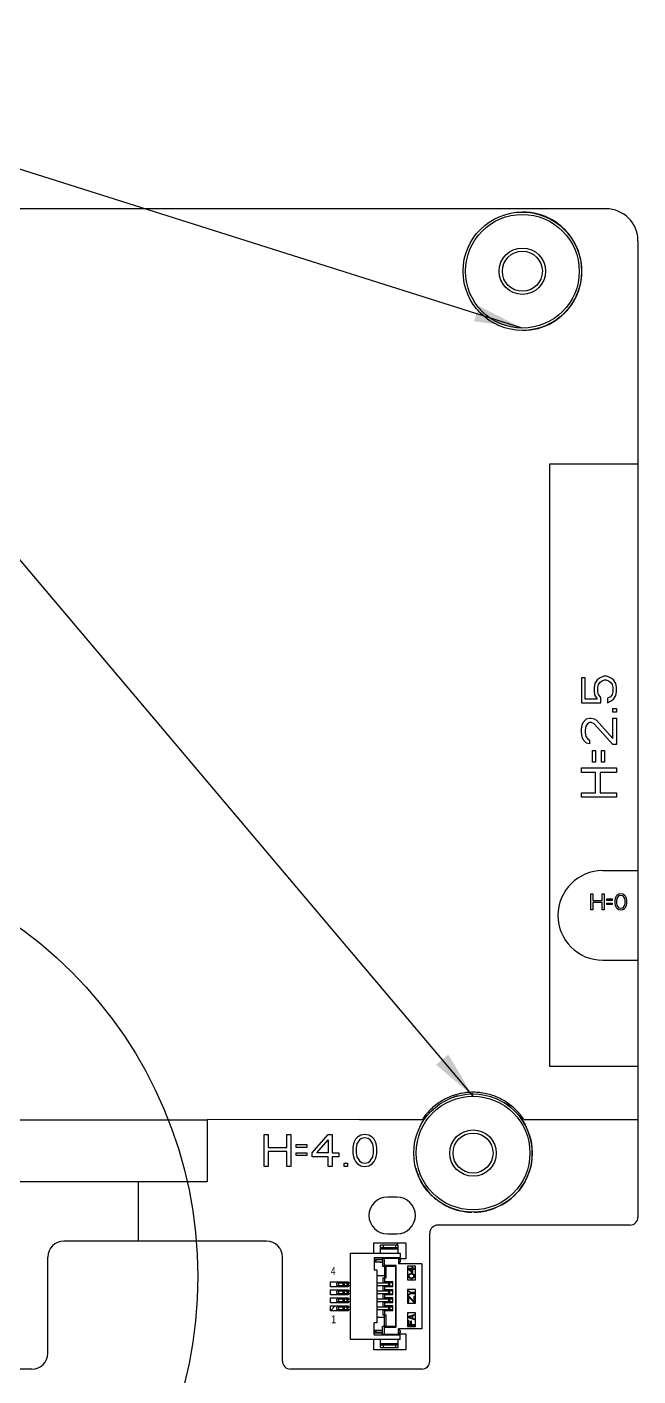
# Model space of a CAD drawing. Header units: millimetres. Extents: x 0 to 594, y 0 to 420.
# Drawn here: x 156 to 194.2, y 262.4 to 346.7 of the extents above; entities that cross this region are included whole.
import ezdxf

# ---------------------------------------------------------------- set-up
doc = ezdxf.new("R2010")
doc.units = ezdxf.units.MM
doc.header["$LTSCALE"] = 32.67
doc.layers.get('0').update_dxf_attribs({"linetype": 'CONTINUOUS'})
doc.layers.add('ASSEM_MEM', color=7, linetype='CONTINUOUS')
doc.styles.get("Standard").update_dxf_attribs({"font": 'txt', "width": 0.8})
doc.dimstyles.get("Standard").update_dxf_attribs({"dimtxt": 2.5, "dimasz": 3, "dimexe": 1.5, "dimexo": 1.2, "dimtad": 1, "dimdsep": 46, "dimtxsty": 'STANDARD', "dimblk": '_FILLED', "dimblk1": '_FILLED', "dimblk2": '_FILLED', "dimcen": 0.09, "dimazin": 2, "dimtol": 1, "dimtp": 0.01, "dimtm": 0.01, "dimtfac": 1, "dimtofl": 0, "dimtmove": 0, "dimatfit": 3, "dimldrblk": '_FILLED', "dimfxl": 1, "dimtolj": 1, "dimarcsym": 0})

# ---------------------------------------------------------------- blocks, each defined once
blk = doc.blocks.new('_FILLED')
at = {"color": 0, "linetype": 'BYBLOCK'}
blk.add_solid([(0, 0), (-1, 0.167), (-1, -0.167)], dxfattribs=at)

msp = doc.modelspace()

# ---------------------------------------------------------------- linework, layer by layer
at = {"color": 7, "linetype": 'CONTINUOUS'}
for p, q in [((178.087, 270.102), (178.087, 270.602)), ((179.187, 270.602), (178.087, 270.602)), ((178.237, 270.602), (178.237, 270.452)), ((179.037, 270.452), (179.037, 270.602)), ((179.187, 270.102), (179.187, 270.602)), ((176.207, 264.702), (176.207, 270.102)), ((176.207, 270.102), (179.307, 270.102)), ((177.687, 269.802), (177.687, 269.052)), ((179.307, 269.802), (177.687, 269.802)), ((178.087, 270.452), (179.187, 270.452)), ((179.187, 270.352), (178.087, 270.352)), ((178.207, 269.772), (178.207, 269.282)), ((179.207, 269.772), (178.207, 269.772)), ((178.336, 269.322), (178.336, 269.772)), ((179.307, 269.802), (179.207, 269.702)), ((179.207, 269.772), (179.207, 269.432)), ((179.307, 270.102), (179.307, 269.802)), ((178.207, 269.702), (177.687, 269.702)), ((177.687, 269.692), (178.207, 269.692)), ((178.207, 269.542), (177.687, 269.542)), ((178.207, 269.532), (177.687, 269.532)), ((177.687, 269.052), (177.857, 269.052)), ((177.751, 269.542), (177.751, 269.692)), ((177.785, 269.692), (177.785, 269.542)), ((177.857, 269.702), (177.857, 269.692)), ((177.857, 269.542), (177.857, 269.532)), ((177.857, 269.052), (177.857, 265.752)), ((178.06, 269.702), (178.06, 269.692)), ((178.076, 269.542), (178.077, 269.541)), ((178.077, 269.541), (178.207, 269.541)), ((178.207, 269.282), (179.007, 269.282)), ((178.336, 269.322), (178.296, 269.282)), ((179.047, 269.322), (178.336, 269.322)), ((178.338, 269.282), (178.338, 268.557)), ((178.426, 268.557), (178.426, 269.282)), ((179.007, 269.282), (179.047, 269.322)), ((179.007, 269.282), (179.007, 265.522)), ((179.047, 265.482), (179.047, 269.322)), ((179.207, 269.692), (179.307, 269.692)), ((179.307, 269.542), (179.207, 269.542)), ((179.207, 269.541), (179.258, 269.541)), ((179.207, 269.532), (179.307, 269.432)), ((180.657, 269.432), (179.207, 269.432)), ((179.222, 269.717), (179.214, 269.692)), ((179.253, 269.542), (179.258, 269.541)), ((179.307, 269.692), (179.307, 269.542)), ((179.757, 269.282), (179.757, 268.432)), ((180.257, 269.282), (179.757, 269.282)), ((179.807, 269.139), (179.807, 269.089)), ((180.037, 269.139), (179.807, 269.139)), ((180.037, 268.889), (179.807, 269.089)), ((180.037, 269.089), (179.875, 269.089)), ((179.875, 269.089), (180.037, 268.948)), ((180.037, 269.223), (180.037, 269.139)), ((180.088, 269.223), (180.037, 269.223)), ((180.037, 268.948), (180.037, 269.089)), ((180.088, 269.139), (180.088, 269.223)), ((180.207, 269.139), (180.088, 269.139)), ((180.088, 268.889), (180.088, 269.089)), ((180.088, 269.089), (180.207, 269.089)), ((180.207, 269.089), (180.207, 269.139)), ((180.257, 268.432), (180.257, 269.282)), ((180.657, 269.432), (180.657, 265.372)), ((175.357, 268.077), (175.357, 268.227)), ((176.207, 268.227), (175.357, 268.227)), ((175.357, 268.077), (176.207, 268.077)), ((175.457, 268.227), (175.457, 268.077)), ((175.747, 268.077), (175.747, 268.227)), ((175.804, 268.227), (175.804, 268.077)), ((176.042, 268.227), (176.007, 268.192)), ((176.007, 268.112), (176.007, 268.192)), ((176.007, 268.112), (176.042, 268.077)), ((176.034, 268.219), (176.034, 268.227)), ((176.034, 268.077), (176.034, 268.086)), ((176.057, 268.227), (176.057, 268.077)), ((177.857, 268.702), (178.338, 268.702)), ((178.65, 268.227), (177.857, 268.227)), ((177.857, 268.077), (178.65, 268.077)), ((178.232, 268.557), (178.232, 268.227)), ((178.232, 268.557), (178.426, 268.557)), ((178.232, 268.077), (178.232, 267.727)), ((178.343, 268.247), (178.356, 268.297)), ((178.343, 268.247), (178.343, 268.227)), ((178.857, 268.247), (178.343, 268.247)), ((178.343, 268.077), (178.343, 268.057)), ((178.356, 268.007), (178.343, 268.057)), ((178.343, 268.057), (178.857, 268.057)), ((178.356, 268.297), (178.356, 268.557)), ((178.857, 268.297), (178.356, 268.297)), ((178.59, 268.077), (178.59, 268.227)), ((178.65, 268.227), (178.65, 268.077)), ((178.857, 268.007), (178.857, 268.297)), ((179.757, 268.432), (180.257, 268.432)), ((179.807, 268.673), (179.816, 268.723)), ((179.816, 268.623), (179.807, 268.673)), ((179.816, 268.723), (179.841, 268.764)), ((179.841, 268.581), (179.816, 268.623)), ((179.841, 268.764), (179.867, 268.789)), ((179.867, 268.556), (179.841, 268.581)), ((179.858, 268.714), (179.85, 268.673)), ((179.85, 268.673), (179.858, 268.631)), ((179.875, 268.739), (179.858, 268.714)), ((179.858, 268.631), (179.875, 268.606)), ((179.867, 268.789), (179.901, 268.806)), ((179.901, 268.539), (179.867, 268.556)), ((179.926, 268.773), (179.875, 268.739)), ((179.875, 268.606), (179.926, 268.573)), ((179.901, 268.806), (179.926, 268.814)), ((179.926, 268.531), (179.901, 268.539)), ((179.926, 268.814), (179.969, 268.823)), ((179.977, 268.781), (179.926, 268.773)), ((179.926, 268.573), (179.977, 268.564)), ((179.969, 268.523), (179.926, 268.531)), ((180.046, 268.823), (179.969, 268.823)), ((179.969, 268.523), (180.046, 268.523)), ((180.037, 268.781), (179.977, 268.781)), ((179.977, 268.564), (180.037, 268.564)), ((180.037, 268.889), (180.088, 268.889)), ((180.088, 268.773), (180.037, 268.781)), ((180.037, 268.564), (180.088, 268.573)), ((180.046, 268.823), (180.088, 268.814)), ((180.088, 268.531), (180.046, 268.523)), ((180.088, 268.814), (180.114, 268.806)), ((180.139, 268.739), (180.088, 268.773)), ((180.088, 268.573), (180.139, 268.606)), ((180.114, 268.539), (180.088, 268.531)), ((180.114, 268.806), (180.148, 268.789)), ((180.148, 268.556), (180.114, 268.539)), ((180.156, 268.714), (180.139, 268.739)), ((180.139, 268.606), (180.156, 268.631)), ((180.148, 268.789), (180.173, 268.764)), ((180.173, 268.581), (180.148, 268.556)), ((180.165, 268.673), (180.156, 268.714)), ((180.156, 268.631), (180.165, 268.673)), ((180.173, 268.764), (180.199, 268.723)), ((180.199, 268.623), (180.173, 268.581)), ((180.199, 268.723), (180.207, 268.673)), ((180.207, 268.673), (180.199, 268.623)), ((175.357, 267.577), (175.357, 267.727)), ((176.207, 267.727), (175.357, 267.727)), ((175.357, 267.577), (176.207, 267.577)), ((175.357, 267.077), (175.357, 267.227)), ((176.207, 267.227), (175.357, 267.227)), ((175.457, 267.727), (175.457, 267.577)), ((175.457, 267.227), (175.457, 267.077)), ((175.747, 267.577), (175.747, 267.727)), ((175.747, 267.077), (175.747, 267.227)), ((175.804, 267.727), (175.804, 267.577)), ((175.804, 267.227), (175.804, 267.077)), ((176.042, 267.727), (176.007, 267.692)), ((176.007, 267.612), (176.007, 267.692)), ((176.007, 267.612), (176.042, 267.577)), ((176.042, 267.227), (176.007, 267.192)), ((176.034, 267.719), (176.034, 267.727)), ((176.034, 267.577), (176.034, 267.586)), ((176.034, 267.219), (176.034, 267.227)), ((176.057, 267.727), (176.057, 267.577)), ((176.057, 267.077), (176.057, 267.227)), ((178.65, 267.727), (177.857, 267.727)), ((177.857, 267.577), (178.65, 267.577)), ((178.65, 267.227), (177.857, 267.227)), ((178.232, 267.577), (178.232, 267.227)), ((178.343, 267.747), (178.356, 267.797)), ((178.343, 267.727), (178.343, 267.747)), ((178.857, 267.747), (178.343, 267.747)), ((178.343, 267.557), (178.343, 267.577)), ((178.356, 267.507), (178.343, 267.557)), ((178.343, 267.557), (178.857, 267.557)), ((178.343, 267.247), (178.356, 267.297)), ((178.343, 267.227), (178.343, 267.247)), ((178.343, 267.247), (178.857, 267.247)), ((178.356, 267.797), (178.356, 268.007)), ((178.356, 268.007), (178.857, 268.007)), ((178.857, 267.797), (178.356, 267.797)), ((178.356, 267.297), (178.356, 267.507)), ((178.356, 267.507), (178.857, 267.507)), ((178.857, 267.297), (178.356, 267.297)), ((178.59, 267.577), (178.59, 267.727)), ((178.59, 267.077), (178.59, 267.227)), ((178.65, 267.727), (178.65, 267.577)), ((178.65, 267.227), (178.65, 267.077)), ((178.857, 267.507), (178.857, 267.797)), ((178.857, 267.007), (178.857, 267.297)), ((179.757, 267.827), (179.757, 266.977)), ((180.257, 267.827), (179.757, 267.827)), ((179.807, 267.769), (179.807, 267.719)), ((179.807, 267.769), (180.003, 267.636)), ((179.969, 267.611), (179.807, 267.719)), ((179.807, 267.502), (179.969, 267.611)), ((180.003, 267.586), (179.807, 267.452)), ((179.807, 267.502), (179.807, 267.452)), ((179.807, 267.386), (179.807, 267.052)), ((179.867, 267.386), (179.807, 267.386)), ((179.85, 267.052), (179.85, 267.344)), ((180.139, 267.052), (179.85, 267.344)), ((179.867, 267.386), (180.156, 267.102)), ((180.207, 267.636), (180.003, 267.636)), ((180.003, 267.586), (180.207, 267.586)), ((180.156, 267.386), (180.156, 267.102)), ((180.207, 267.386), (180.156, 267.386)), ((180.207, 267.586), (180.207, 267.636)), ((180.207, 267.052), (180.207, 267.386)), ((180.257, 266.977), (180.257, 267.827)), ((175.357, 267.077), (176.207, 267.077)), ((175.357, 266.577), (175.357, 266.727)), ((176.207, 266.727), (175.357, 266.727)), ((175.357, 266.577), (176.207, 266.577)), ((175.457, 266.727), (175.457, 266.577)), ((175.747, 266.577), (175.747, 266.727)), ((175.804, 266.727), (175.804, 266.577)), ((176.007, 267.112), (176.007, 267.192)), ((176.007, 267.112), (176.042, 267.077)), ((176.042, 266.727), (176.007, 266.692)), ((176.007, 266.612), (176.007, 266.692)), ((176.007, 266.612), (176.042, 266.577)), ((176.034, 267.077), (176.034, 267.086)), ((176.034, 266.719), (176.034, 266.727)), ((176.034, 266.577), (176.034, 266.586)), ((176.057, 266.577), (176.057, 266.727)), ((177.857, 267.077), (178.65, 267.077)), ((178.65, 266.727), (177.857, 266.727)), ((177.857, 266.577), (178.65, 266.577)), ((178.232, 267.077), (178.232, 266.727)), ((178.232, 266.577), (178.232, 266.247)), ((178.343, 267.057), (178.343, 267.077)), ((178.356, 267.007), (178.343, 267.057)), ((178.857, 267.057), (178.343, 267.057)), ((178.343, 266.747), (178.356, 266.797)), ((178.343, 266.727), (178.343, 266.747)), ((178.343, 266.747), (178.857, 266.747)), ((178.343, 266.557), (178.343, 266.577)), ((178.356, 266.507), (178.343, 266.557)), ((178.857, 266.557), (178.343, 266.557)), ((178.356, 266.797), (178.356, 267.007)), ((178.356, 267.007), (178.857, 267.007)), ((178.857, 266.797), (178.356, 266.797)), ((178.356, 266.247), (178.356, 266.507)), ((178.356, 266.507), (178.857, 266.507)), ((178.59, 266.577), (178.59, 266.727)), ((178.65, 266.727), (178.65, 266.577)), ((178.857, 266.507), (178.857, 266.797)), ((179.757, 266.977), (180.257, 266.977)), ((179.757, 266.372), (179.757, 265.522)), ((180.257, 266.372), (179.757, 266.372)), ((179.807, 267.052), (179.85, 267.052)), ((180.139, 267.052), (180.207, 267.052)), ((180.257, 265.522), (180.257, 266.372)), ((177.687, 265.002), (177.687, 265.752)), ((177.857, 265.752), (177.687, 265.752)), ((177.857, 266.102), (178.338, 266.102)), ((178.207, 265.032), (178.207, 265.522)), ((179.007, 265.522), (178.207, 265.522)), ((178.232, 266.247), (178.426, 266.247)), ((178.336, 265.482), (178.296, 265.522)), ((178.338, 265.522), (178.338, 266.247)), ((178.426, 265.522), (178.426, 266.247)), ((179.007, 265.522), (179.047, 265.482)), ((179.757, 265.522), (180.257, 265.522)), ((179.807, 266.139), (180.207, 266.272)), ((179.807, 266.072), (179.807, 266.139)), ((180.207, 265.939), (179.807, 266.072)), ((179.807, 265.572), (179.807, 265.872)), ((179.858, 265.872), (179.807, 265.872)), ((180.207, 265.572), (179.807, 265.572)), ((180.071, 266.181), (179.841, 266.106)), ((179.841, 266.106), (180.071, 266.031)), ((179.858, 265.622), (179.858, 265.872)), ((179.969, 265.622), (179.858, 265.622)), ((179.969, 265.622), (179.969, 265.839)), ((180.02, 265.839), (179.969, 265.839)), ((180.02, 265.622), (180.02, 265.839)), ((180.207, 265.622), (180.02, 265.622)), ((180.071, 266.031), (180.071, 266.181)), ((180.207, 266.222), (180.105, 266.189)), ((180.105, 266.022), (180.105, 266.189)), ((180.105, 266.022), (180.207, 265.989)), ((180.207, 266.222), (180.207, 266.272)), ((180.207, 265.939), (180.207, 265.989)), ((180.207, 265.572), (180.207, 265.622)), ((179.307, 264.702), (176.207, 264.702)), ((178.207, 265.272), (177.687, 265.272)), ((177.687, 265.262), (178.207, 265.262)), ((178.207, 265.112), (177.687, 265.112)), ((178.207, 265.102), (177.687, 265.102)), ((177.687, 265.002), (179.307, 265.002)), ((177.751, 265.112), (177.751, 265.262)), ((177.785, 265.262), (177.785, 265.112)), ((177.857, 265.272), (177.857, 265.262)), ((177.857, 265.112), (177.857, 265.102)), ((178.06, 265.112), (178.06, 265.102)), ((178.077, 265.264), (178.076, 265.262)), ((178.077, 265.264), (178.207, 265.264)), ((178.087, 264.202), (178.087, 264.702)), ((178.207, 265.032), (179.207, 265.032)), ((178.336, 265.032), (178.336, 265.482)), ((178.336, 265.482), (179.047, 265.482)), ((179.187, 264.202), (179.187, 264.702)), ((179.307, 265.372), (179.207, 265.272)), ((179.207, 265.032), (179.207, 265.372)), ((180.657, 265.372), (179.207, 265.372)), ((179.207, 265.264), (179.258, 265.264)), ((179.207, 265.262), (179.307, 265.262)), ((179.307, 265.112), (179.207, 265.112)), ((179.207, 265.102), (179.307, 265.002)), ((179.213, 265.112), (179.222, 265.088)), ((179.258, 265.264), (179.254, 265.262)), ((179.307, 265.262), (179.307, 265.112)), ((179.307, 264.702), (179.307, 265.002)), ((178.087, 264.452), (179.187, 264.452)), ((179.187, 264.352), (178.087, 264.352)), ((178.087, 264.202), (179.187, 264.202)), ((178.237, 264.352), (178.237, 264.202)), ((179.037, 264.202), (179.037, 264.352))]:
    msp.add_line(p, q, dxfattribs=at)
for centre, radius in [((186.937, 331.452), 3.7), ((186.937, 331.452), 3.55), ((186.937, 331.452), 1.45), ((186.937, 331.452), 1.25), ((139.731, 268.63), 26.941), ((183.857, 276.352), 3.7), ((183.857, 276.352), 3.55), ((183.857, 276.352), 1.45), ((183.857, 276.352), 1.25)]:
    msp.add_circle(centre, radius, dxfattribs=at)
at = {"layer": 'ASSEM_MEM', "color": 7, "linetype": 'CONTINUOUS'}
for p, q in [((192.157, 335.352), (141.957, 335.352)), ((194.157, 333.352), (194.157, 319.408)), ((190.415, 330.212), (190.459, 330.256)), ((188.657, 281.761), (188.657, 319.408)), ((188.657, 319.408), (194.157, 319.408)), ((194.157, 319.408), (194.157, 294.002)), ((190.62, 306.052), (190.62, 304.494)), ((190.854, 306.052), (190.62, 306.052)), ((190.854, 304.723), (190.854, 306.052)), ((191.79, 306.052), (191.603, 305.915)), ((192.024, 306.144), (191.79, 306.052)), ((192.211, 306.144), (192.024, 306.144)), ((192.445, 306.052), (192.211, 306.144)), ((192.633, 305.915), (192.445, 306.052)), ((191.462, 305.686), (191.415, 305.457)), ((191.415, 305.457), (191.415, 305.182)), ((191.415, 305.182), (191.462, 304.952)), ((191.603, 305.915), (191.462, 305.686)), ((191.65, 305.457), (191.696, 305.64)), ((191.65, 305.182), (191.65, 305.457)), ((191.696, 304.998), (191.65, 305.182)), ((191.696, 305.64), (191.79, 305.777)), ((191.79, 305.777), (191.93, 305.869)), ((191.93, 305.869), (192.071, 305.915)), ((192.071, 305.915), (192.164, 305.915)), ((192.164, 305.915), (192.305, 305.869)), ((192.305, 305.869), (192.445, 305.777)), ((192.445, 305.777), (192.539, 305.64)), ((192.539, 305.64), (192.586, 305.457)), ((192.586, 305.182), (192.539, 304.998)), ((192.586, 305.457), (192.586, 305.182)), ((192.773, 305.686), (192.633, 305.915)), ((192.82, 305.457), (192.773, 305.686)), ((192.773, 304.952), (192.82, 305.182)), ((192.82, 305.182), (192.82, 305.457)), ((190.62, 304.494), (191.837, 304.494)), ((191.603, 304.723), (190.854, 304.723)), ((191.462, 304.952), (191.603, 304.723)), ((191.837, 304.815), (191.696, 304.998)), ((191.837, 304.494), (191.837, 304.815)), ((192.445, 304.861), (192.258, 304.769)), ((192.258, 304.769), (192.258, 304.494)), ((192.258, 304.494), (192.445, 304.586)), ((192.539, 304.998), (192.445, 304.861)), ((192.445, 304.586), (192.633, 304.723)), ((192.633, 304.723), (192.773, 304.952)), ((190.76, 303.302), (190.947, 303.486)), ((190.947, 303.486), (191.135, 303.532)), ((191.135, 303.532), (191.228, 303.532)), ((191.228, 303.532), (191.415, 303.486)), ((191.415, 303.486), (191.556, 303.394)), ((192.586, 303.898), (192.586, 304.127)), ((192.586, 304.127), (192.82, 304.127)), ((192.82, 303.898), (192.586, 303.898)), ((192.586, 302.248), (192.586, 303.532)), ((192.586, 303.532), (192.82, 303.532)), ((192.82, 304.127), (192.82, 303.898)), ((192.82, 303.532), (192.82, 301.882)), ((190.62, 302.844), (190.667, 303.119)), ((190.62, 302.661), (190.62, 302.844)), ((190.667, 302.34), (190.62, 302.661)), ((190.667, 303.119), (190.76, 303.302)), ((190.901, 303.027), (190.854, 302.798)), ((190.854, 302.798), (190.854, 302.615)), ((190.854, 302.615), (190.901, 302.386)), ((190.994, 303.165), (190.901, 303.027)), ((191.135, 303.257), (190.994, 303.165)), ((191.228, 303.257), (191.135, 303.257)), ((191.415, 303.165), (191.228, 303.257)), ((192.586, 301.882), (191.415, 303.165)), ((191.556, 303.394), (192.586, 302.248)), ((190.76, 302.157), (190.667, 302.34)), ((190.947, 301.973), (190.76, 302.157)), ((190.901, 302.386), (190.994, 302.248)), ((191.135, 301.927), (190.947, 301.973)), ((190.994, 302.248), (191.135, 302.157)), ((191.135, 302.157), (191.135, 301.927)), ((192.82, 301.882), (192.586, 301.882)), ((191.322, 300.782), (191.322, 301.515)), ((191.322, 301.515), (191.509, 301.515)), ((191.509, 301.515), (191.509, 300.782)), ((191.884, 300.782), (191.884, 301.515)), ((191.884, 301.515), (192.071, 301.515)), ((192.071, 301.515), (192.071, 300.782)), ((190.62, 300.14), (190.62, 300.415)), ((190.62, 300.415), (192.82, 300.415)), ((191.509, 300.14), (190.62, 300.14)), ((191.509, 300.782), (191.322, 300.782)), ((191.509, 298.857), (191.509, 300.14)), ((191.79, 300.14), (191.79, 298.857)), ((192.82, 300.14), (191.79, 300.14)), ((192.071, 300.782), (191.884, 300.782)), ((192.82, 300.415), (192.82, 300.14)), ((190.62, 298.582), (190.62, 298.857)), ((190.62, 298.857), (191.509, 298.857)), ((192.82, 298.582), (190.62, 298.582)), ((191.79, 298.857), (192.82, 298.857)), ((192.82, 298.857), (192.82, 298.582)), ((191.957, 294.002), (194.157, 294.002)), ((194.157, 294.002), (194.157, 288.402)), ((191.204, 291.548), (191.204, 292.548)), ((191.204, 292.548), (191.329, 292.548)), ((191.329, 292.548), (191.329, 292.143)), ((191.913, 292.143), (191.913, 292.548)), ((191.913, 292.548), (192.038, 292.548)), ((192.038, 292.548), (192.038, 291.548)), ((192.954, 292.526), (192.85, 292.462)), ((193.079, 292.548), (192.954, 292.526)), ((193.204, 292.526), (193.079, 292.548)), ((193.309, 292.462), (193.204, 292.526)), ((191.329, 292.143), (191.913, 292.143)), ((191.329, 292.016), (191.329, 291.548)), ((191.913, 292.016), (191.329, 292.016)), ((191.913, 291.548), (191.913, 292.016)), ((192.204, 292.143), (192.204, 292.228)), ((192.204, 292.228), (192.538, 292.228)), ((192.538, 292.143), (192.204, 292.143)), ((192.204, 291.888), (192.204, 291.973)), ((192.204, 291.973), (192.538, 291.973)), ((192.538, 291.888), (192.204, 291.888)), ((192.538, 292.228), (192.538, 292.143)), ((192.538, 291.973), (192.538, 291.888)), ((192.725, 292.25), (192.704, 292.143)), ((192.704, 292.143), (192.704, 291.952)), ((192.704, 291.952), (192.725, 291.845)), ((192.746, 292.314), (192.725, 292.25)), ((192.725, 291.845), (192.746, 291.782)), ((192.788, 292.399), (192.746, 292.314)), ((192.746, 291.782), (192.788, 291.697)), ((192.85, 292.462), (192.788, 292.399)), ((192.788, 291.697), (192.85, 291.633)), ((192.829, 292.25), (192.809, 292.122)), ((192.809, 292.122), (192.809, 291.973)), ((192.809, 291.973), (192.829, 291.845)), ((192.913, 292.377), (192.829, 292.25)), ((192.829, 291.845), (192.913, 291.718)), ((192.975, 292.42), (192.913, 292.377)), ((192.913, 291.718), (192.975, 291.675)), ((193.079, 292.441), (192.975, 292.42)), ((192.975, 291.675), (193.079, 291.654)), ((193.184, 292.42), (193.079, 292.441)), ((193.079, 291.654), (193.184, 291.675)), ((193.246, 292.377), (193.184, 292.42)), ((193.184, 291.675), (193.246, 291.718)), ((193.329, 292.25), (193.246, 292.377)), ((193.246, 291.718), (193.329, 291.845)), ((193.371, 292.399), (193.309, 292.462)), ((193.309, 291.633), (193.371, 291.697)), ((193.35, 292.122), (193.329, 292.25)), ((193.329, 291.845), (193.35, 291.973)), ((193.35, 291.973), (193.35, 292.122)), ((193.413, 292.314), (193.371, 292.399)), ((193.371, 291.697), (193.413, 291.782)), ((193.434, 292.25), (193.413, 292.314)), ((193.413, 291.782), (193.434, 291.845)), ((193.454, 292.143), (193.434, 292.25)), ((193.434, 291.845), (193.454, 291.952)), ((193.454, 291.952), (193.454, 292.143)), ((191.329, 291.548), (191.204, 291.548)), ((192.038, 291.548), (191.913, 291.548)), ((192.85, 291.633), (192.954, 291.569)), ((192.954, 291.569), (193.079, 291.548)), ((193.079, 291.548), (193.204, 291.569)), ((193.204, 291.569), (193.309, 291.633)), ((191.957, 288.402), (194.157, 288.402)), ((194.157, 288.402), (194.157, 281.761)), ((194.157, 281.761), (188.657, 281.761)), ((194.157, 281.761), (194.157, 272.352)), ((75.507, 278.422), (167.257, 278.422)), ((176.76, 278.452), (167.257, 278.422)), ((167.257, 278.422), (167.257, 274.552)), ((176.76, 278.452), (180.69, 278.452)), ((187.024, 278.452), (194.157, 278.452)), ((170.816, 275.518), (170.816, 277.518)), ((170.816, 277.518), (171.066, 277.518)), ((171.066, 277.518), (171.066, 276.71)), ((172.232, 276.71), (172.232, 277.518)), ((172.232, 277.518), (172.482, 277.518)), ((172.482, 277.518), (172.482, 275.518)), ((173.816, 276.369), (174.816, 277.518)), ((174.816, 277.518), (175.066, 277.518)), ((175.066, 277.518), (175.066, 276.369)), ((176.649, 277.348), (176.524, 277.22)), ((176.857, 277.475), (176.649, 277.348)), ((177.107, 277.518), (176.857, 277.475)), ((177.357, 277.475), (177.107, 277.518)), ((177.566, 277.348), (177.357, 277.475)), ((177.691, 277.22), (177.566, 277.348)), ((171.066, 276.71), (172.232, 276.71)), ((172.816, 276.71), (172.816, 276.88)), ((172.816, 276.88), (173.482, 276.88)), ((173.482, 276.71), (172.816, 276.71)), ((173.482, 276.88), (173.482, 276.71)), ((174.107, 276.369), (174.816, 277.178)), ((174.816, 277.178), (174.816, 276.369)), ((176.399, 276.922), (176.357, 276.71)), ((176.357, 276.71), (176.357, 276.327)), ((176.441, 277.05), (176.399, 276.922)), ((176.524, 277.22), (176.441, 277.05)), ((176.607, 276.922), (176.566, 276.667)), ((176.566, 276.667), (176.566, 276.369)), ((176.774, 277.178), (176.607, 276.922)), ((176.899, 277.263), (176.774, 277.178)), ((177.107, 277.305), (176.899, 277.263)), ((177.316, 277.263), (177.107, 277.305)), ((177.441, 277.178), (177.316, 277.263)), ((177.607, 276.922), (177.441, 277.178)), ((177.649, 276.667), (177.607, 276.922)), ((177.649, 276.369), (177.649, 276.667)), ((177.774, 277.05), (177.691, 277.22)), ((177.816, 276.922), (177.774, 277.05)), ((177.857, 276.71), (177.816, 276.922)), ((177.857, 276.327), (177.857, 276.71)), ((171.066, 276.454), (171.066, 275.518)), ((172.232, 276.454), (171.066, 276.454)), ((172.232, 275.518), (172.232, 276.454)), ((172.816, 276.199), (172.816, 276.369)), ((172.816, 276.369), (173.482, 276.369)), ((173.482, 276.199), (172.816, 276.199)), ((173.482, 276.369), (173.482, 276.199)), ((173.816, 276.114), (173.816, 276.369)), ((174.816, 276.114), (173.816, 276.114)), ((174.816, 276.369), (174.107, 276.369)), ((174.816, 275.518), (174.816, 276.114)), ((175.066, 276.369), (175.482, 276.369)), ((175.066, 276.114), (175.066, 275.518)), ((175.482, 276.114), (175.066, 276.114)), ((175.482, 276.369), (175.482, 276.114)), ((175.816, 275.518), (175.816, 275.731)), ((175.816, 275.731), (176.024, 275.731)), ((176.024, 275.731), (176.024, 275.518)), ((176.357, 276.327), (176.399, 276.114)), ((176.399, 276.114), (176.441, 275.986)), ((176.441, 275.986), (176.524, 275.816)), ((176.524, 275.816), (176.649, 275.688)), ((176.566, 276.369), (176.607, 276.114)), ((176.607, 276.114), (176.774, 275.858)), ((176.649, 275.688), (176.857, 275.561)), ((176.774, 275.858), (176.899, 275.773)), ((176.899, 275.773), (177.107, 275.731)), ((177.107, 275.731), (177.316, 275.773)), ((177.316, 275.773), (177.441, 275.858)), ((177.357, 275.561), (177.566, 275.688)), ((177.441, 275.858), (177.607, 276.114)), ((177.566, 275.688), (177.691, 275.816)), ((177.607, 276.114), (177.649, 276.369)), ((177.691, 275.816), (177.774, 275.986)), ((177.774, 275.986), (177.816, 276.114)), ((177.816, 276.114), (177.857, 276.327)), ((171.066, 275.518), (170.816, 275.518)), ((172.482, 275.518), (172.232, 275.518)), ((175.066, 275.518), (174.816, 275.518)), ((176.024, 275.518), (175.816, 275.518)), ((176.857, 275.561), (177.107, 275.518)), ((177.107, 275.518), (177.357, 275.561)), ((167.257, 274.552), (114.357, 274.552)), ((162.957, 270.852), (162.957, 274.552)), ((179.107, 273.602), (178.507, 273.602)), ((193.657, 271.852), (181.657, 271.852)), ((170.957, 270.852), (158.307, 270.852)), ((177.657, 270.102), (177.657, 270.752)), ((177.657, 270.752), (179.657, 270.752)), ((178.507, 271.302), (179.107, 271.302)), ((179.047, 270.592), (179.207, 270.752)), ((179.657, 270.752), (179.657, 269.752)), ((181.157, 263.352), (181.157, 271.352)), ((157.307, 263.852), (157.307, 269.852)), ((171.957, 263.352), (171.957, 269.852)), ((179.657, 269.752), (179.258, 269.752)), ((174.957, 268.002), (174.957, 268.302)), ((174.957, 268.302), (176.057, 268.302)), ((176.057, 268.302), (176.057, 268.227)), ((176.057, 268.077), (176.057, 268.002)), ((176.057, 268.002), (174.957, 268.002)), ((174.957, 267.502), (174.957, 267.802)), ((174.957, 267.802), (176.057, 267.802)), ((176.057, 267.502), (174.957, 267.502)), ((174.957, 267.002), (174.957, 267.302)), ((174.957, 267.302), (176.057, 267.302)), ((175.682, 267.227), (175.757, 267.302)), ((175.957, 267.502), (176.037, 267.582)), ((176.057, 267.802), (176.057, 267.727)), ((176.057, 267.577), (176.057, 267.502)), ((176.057, 267.302), (176.057, 267.227)), ((176.057, 267.002), (174.957, 267.002)), ((174.957, 266.502), (175.257, 266.802)), ((174.957, 266.502), (174.957, 266.802)), ((174.957, 266.802), (176.057, 266.802)), ((176.057, 266.502), (174.957, 266.502)), ((175.457, 267.002), (175.532, 267.077)), ((176.057, 267.077), (176.057, 267.002)), ((176.057, 266.802), (176.057, 266.727)), ((176.057, 266.577), (176.057, 266.502)), ((177.657, 264.052), (177.657, 264.702)), ((179.258, 265.052), (179.657, 265.052)), ((179.657, 265.052), (179.657, 264.052)), ((179.657, 264.052), (177.657, 264.052)), ((156.307, 262.852), (123.607, 262.852)), ((180.657, 262.852), (172.457, 262.852))]:
    msp.add_line(p, q, dxfattribs=at)
for points in [[(183.857, 280.152), (183.755, 280.151), (183.652, 280.146), (183.55, 280.139), (183.448, 280.129), (183.346, 280.117), (183.244, 280.102), (183.143, 280.084), (183.042, 280.064), (182.942, 280.04), (182.843, 280.015), (182.745, 279.986), (182.648, 279.955), (182.551, 279.921), (182.456, 279.885), (182.361, 279.846), (182.268, 279.804), (182.176, 279.76), (182.085, 279.714), (181.995, 279.665), (181.907, 279.614), (181.821, 279.56), (181.735, 279.504), (181.651, 279.446), (181.569, 279.386), (181.489, 279.324), (181.41, 279.259), (181.333, 279.193), (181.258, 279.125), (181.186, 279.055), (181.115, 278.983), (181.046, 278.909), (180.979, 278.834), (180.915, 278.757), (180.852, 278.678), (180.791, 278.597), (180.733, 278.515), (180.69, 278.452)], [(187.024, 278.452), (186.998, 278.491), (186.94, 278.575), (186.879, 278.656), (186.817, 278.736), (186.752, 278.814), (186.685, 278.891), (186.616, 278.966), (186.545, 279.039), (186.472, 279.109), (186.398, 279.178), (186.32, 279.246), (186.241, 279.312), (186.16, 279.375), (186.077, 279.437), (185.993, 279.496), (185.907, 279.552), (185.819, 279.607), (185.73, 279.659), (185.64, 279.708), (185.548, 279.755), (185.455, 279.8), (185.361, 279.842), (185.266, 279.882), (185.17, 279.919), (185.072, 279.953), (184.974, 279.985), (184.875, 280.013), (184.776, 280.04), (184.675, 280.063), (184.574, 280.084), (184.473, 280.102), (184.371, 280.117), (184.268, 280.129), (184.166, 280.139), (184.063, 280.146), (183.96, 280.151), (183.857, 280.152)]]:
    msp.add_lwpolyline(points, dxfattribs=at)
for centre, radius, start, end in [((186.957, 331.452), 3.7, 269.88455, 90.1216), ((192.157, 333.352), 2, 0, 90), ((191.957, 291.202), 2.8, 90, 270), ((183.857, 276.352), 3.7, 104.74036, 111.95725), ((183.857, 276.352), 3.7, 97.215, 97.58973), ((183.857, 276.352), 3.7, 90.19396, 91.2), ((183.857, 276.352), 3.7, 82.2159, 82.54063), ((183.857, 276.352), 3.7, 51.30624, 58.93429), ((183.857, 276.352), 3.7, 43.84854, 44.19702), ((183.857, 276.352), 3.7, 0, 36.80067), ((183.857, 276.352), 3.7, 299.13206, 359.64871), ((183.857, 276.352), 3.7, 194.67597, 223.83642), ((178.507, 272.452), 1.15, 90, 270), ((179.107, 272.452), 1.15, 270, 90), ((183.857, 276.352), 3.7, 224.18227, 231.29128), ((183.857, 276.352), 3.7, 239.26723, 268.8), ((183.857, 276.352), 3.7, 271.2, 277.20246), ((183.857, 276.352), 3.7, 277.57877, 292.26501), ((193.657, 272.352), 0.5, 270, 360), ((181.657, 271.352), 0.5, 90, 180), ((158.307, 269.852), 1, 90, 180), ((170.957, 269.852), 1, 0, 90), ((156.307, 263.852), 1, 270, 360), ((172.457, 263.352), 0.5, 180, 270), ((180.657, 263.352), 0.5, 270, 360)]:
    msp.add_arc(centre, radius, start, end, dxfattribs=at)

# ---------------------------------------------------------------- texts
at = {"color": 7, "linetype": 'CONTINUOUS', "char_height": 0.5, "width": 0.4, "attachment_point": 1, "line_spacing_factor": 0.9}
for s, insert in [('4', (174.974, 269.239)), ('1', (175.005, 266.22))]:
    msp.add_mtext(s, dxfattribs=dict(at, insert=insert))

# ---------------------------------------------------------------- leaders
at = {"color": 7, "linetype": 'CONTINUOUS'}
for points in [[(186.929, 327.902), (127.458, 346.714), (130.458, 346.714)], [(183.865, 279.902), (127.458, 346.714), (130.458, 346.714)]]:
    msp.add_leader(points, dimstyle='STANDARD', override={"dimtad": 0}, dxfattribs=at)

doc.saveas('drawing.dxf')
